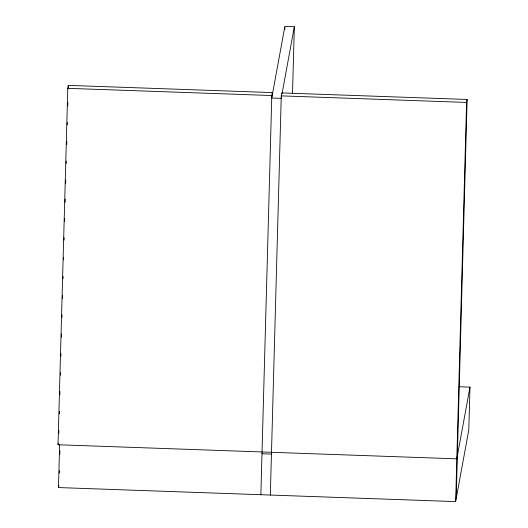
<?xml version="1.0" encoding="UTF-8"?>
<svg xmlns="http://www.w3.org/2000/svg" width="528" height="528" viewBox="0 0 528 528"><rect width="100%" height="100%" fill="white"/><g stroke="black" fill="none" stroke-linecap="round" stroke-linejoin="round"><path stroke-width="0.79" d="M459.268 386.747L469.979 387.123L456.819 458.845L58.021 444.754L67.789 88.334L68.33 85.378L272.349 92.585L272.257 95.878M58.786 433.567L58.879 430.274M59.327 413.807L59.4 411.338M59.849 394.878L59.941 391.585M60.39 375.124L60.456 372.649M60.911 356.189L60.977 353.72M61.426 337.26L61.519 333.967M61.967 317.5L62.04 315.031M62.489 298.571L62.581 295.277M63.03 278.81L63.096 276.342M63.551 259.882L63.617 257.413M64.093 240.128L64.159 237.659M64.607 221.192L64.68 218.724M65.129 202.264L65.221 198.97M65.65 183.328L65.736 180.035M66.191 163.574L66.257 161.106M66.706 144.639L66.799 141.346M67.247 124.885L67.32 122.417M67.769 105.956L67.861 102.663M68.244 88.664L68.33 85.378M469.979 387.123L468.811 429.878L455.644 501.6L58.463 487.562L59.638 444.814M59.321 473.095L59.387 470.626M59.842 454.186L59.928 450.899M260.865 494.716L271.808 95.542L272.349 92.585M270.323 495.053L281.266 95.878L281.807 92.921L467.128 99.469L456.185 498.643M284.79 29.693L284.856 27.225M292.512 93.436L294.34 26.737L284.882 26.4L271.735 98.017L281.2 98.353L281.642 95.938M455.644 501.6L466.587 102.425L467.128 99.469M58.021 444.754L58.291 443.276M58.463 487.562L58.872 485.344M282.084 93.522L294.34 26.737M67.789 88.334L271.808 95.542M281.266 95.878L466.587 102.425M261.987 453.763L271.445 454.1"/></g></svg>
